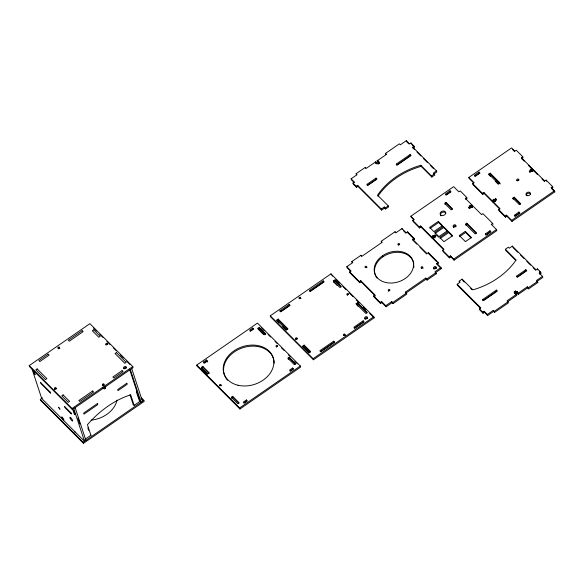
<?xml version="1.0" encoding="UTF-8"?>
<svg xmlns="http://www.w3.org/2000/svg" width="584" height="584" viewBox="0 0 584 584"><rect width="100%" height="100%" fill="white"/><g stroke="black" fill="none" stroke-linecap="round" stroke-linejoin="round"><path stroke-width="0.88" d="M29.2 365.613L89.9 323.667L132.75 366.562L133.094 367.613L72.394 409.559L29.55 366.664L29.2 365.613L72.044 408.508L72.394 409.559M105.828 344.991L107.208 344.034M356.466 174.762L356.123 173.711L365.321 167.352L366.292 168.331L375.716 161.812L376.716 163.52M385.9 154.424L385.549 153.373L399.346 143.839L400.325 144.817L406.303 140.686L409.545 143.934L410.924 142.978L414.173 146.226L414.516 147.285L413.136 148.234L414.421 149.519M354.167 182.58L351.466 179.872L351.115 178.813L357.094 174.682L356.123 173.711M378.103 162.571L377.753 161.52L378.352 161.104L379.067 161.819L378.103 162.571L377.096 160.863L386.528 154.344L385.549 153.373M379.41 162.878L378.819 163.286L378.469 162.235L379.439 163.206L378.06 164.162L377.089 163.184L376.118 163.929L375.767 162.878L376.366 162.462M54.458 389.272L55.838 388.324L56.071 389.024M356.576 187.325L356.225 186.267L357.605 185.31L357.956 186.369L356.576 187.325L353.327 184.07L352.984 183.018L354.364 182.062L351.115 178.813M141.292 397.755L143.846 400.317L144.197 401.369L83.49 443.314L40.646 400.427L40.296 399.368L42.544 397.814M413.136 148.234L412.793 147.183L414.173 146.226M376.03 178.076L366.832 184.434L367.803 185.405L377.001 179.054L376.03 178.076L376.373 179.135L367.183 185.486M396.266 164.097L410.063 154.563L411.034 155.534L397.237 165.068L396.266 164.097L396.609 165.148L410.406 155.614L410.063 154.563M72.044 408.508L132.75 366.562M105.843 386.623L105.251 387.031L105.594 388.09L104.215 389.039L103.872 387.988L103.273 388.396L103.018 387.623M384.294 206.97L384.637 208.028L381.651 210.087L381.301 209.036L384.294 206.97L385.615 208.999L388.601 206.933L388.258 205.882L377.541 195.158A66.342 50.75 -18.2 0 1 420.772 165.287L431.481 176.01L431.831 177.061L434.817 174.996L433.496 172.966L436.489 170.9L412.793 147.183M433.846 174.025L436.832 171.959L436.489 170.9M385.265 207.948L388.258 205.882M431.481 176.01L434.474 173.944M84.928 439.38L90.907 435.248M83.49 443.314L83.147 442.263L143.846 400.317M413.925 219.971L411.216 217.263L410.873 216.211L453.637 186.661L458.834 191.859L460.214 190.902L466.704 197.407L467.054 198.458L465.674 199.414M196.757 365.051L257.456 323.105L300.307 366L300.651 367.051L239.951 408.997L197.107 366.11L196.757 365.051L239.608 407.946L239.951 408.997M473.799 183.128L469.186 178.507L468.835 177.448L511.606 147.898L514.854 151.147L516.234 150.197L522.724 156.695L523.067 157.746L521.687 158.702L524.176 161.191M450.016 190.807L445.417 193.99L446.388 194.961L450.987 191.786L450.016 190.807L450.359 191.866L445.76 195.041M203.48 362.051L206.466 359.985L207.444 360.963L204.451 363.029L203.48 362.051L203.823 363.109L206.816 361.043L206.466 359.985M252.682 328.055L249.697 330.121L250.667 331.091L253.66 329.026L252.682 328.055L253.033 329.106L250.04 331.172M270.253 315.813L330.953 273.867L373.796 316.762L374.147 317.82L313.447 359.766L270.596 316.871L270.253 315.813L313.097 358.707L313.447 359.766M479.011 172.068L474.412 175.251L475.383 176.222L479.982 173.047L479.011 172.068L479.354 173.127L474.755 176.302M279.962 310.754L289.16 304.395L290.131 305.374L280.933 311.725L279.962 310.754L280.305 311.805L289.503 305.454L289.16 304.395M323.186 280.882L309.396 290.416L310.367 291.387L324.164 281.86L323.186 280.882L323.536 281.941L309.739 291.467M352.159 262.669L351.809 261.61L361.007 255.259L361.985 256.23L382.213 242.251L381.243 241.272L395.039 231.738L396.01 232.717L401.989 228.585L406.209 232.812L407.588 231.855L414.078 238.36L414.428 239.411L413.049 240.367L416.772 244.097M419.575 227.964L419.232 226.913L420.611 225.957L420.954 227.015L419.575 227.964L413.085 221.467L412.742 220.416L414.122 219.46L410.873 216.211M350.772 271.392L347.151 267.771L346.808 266.72L352.787 262.588L351.809 261.61M201.385 367.351L202.765 366.394L209.254 372.891L207.875 373.848L201.385 367.351L201.728 368.402L207.634 374.308M257.946 328.259L259.325 327.31L265.815 333.807L264.435 334.763L257.946 328.259L258.296 329.318L263.603 334.632M201.728 368.402L203.108 367.445L202.765 366.394M258.296 329.318L259.676 328.361L259.325 327.31M482.734 194.406L482.391 193.355L483.771 192.399L484.114 193.45L482.734 194.406L472.996 184.661L472.653 183.602L474.033 182.646L468.835 177.448M446.008 202.363L444.628 203.32L451.125 209.817L452.505 208.868L446.008 202.363L446.359 203.422L452.257 209.327M276.823 320.061L278.203 319.105L287.941 328.858L286.562 329.807L276.823 320.061L278.999 322.945M333.384 280.977L334.763 280.021L341.26 286.518L339.881 287.474L333.384 280.977L333.734 282.028L337.275 285.576M444.979 204.371L446.359 203.422M488.801 174.09L490.18 173.141L499.919 182.887L498.539 183.843L488.801 174.09L490.363 176.368M277.174 321.112L278.553 320.163L278.203 319.105M333.734 282.028L335.114 281.079L334.763 280.021M489.151 175.149L490.531 174.193L490.18 173.141M359.729 282.7L359.386 281.641L360.766 280.692L361.109 281.743L359.729 282.7L349.991 272.947L349.648 271.896L351.028 270.939L346.808 266.72M521.687 158.702L521.344 157.643L522.724 156.695M466.704 197.407L465.324 198.356L471.981 205.02L472.325 206.072L471.405 206.707L470.638 205.232L469.624 205.933L470.397 207.408L469.018 208.364L468.667 207.305L470.047 206.349L469.624 205.933M438.299 221.424L429.649 227.402L433.875 231.622L442.519 225.65L438.299 221.424L438.642 222.482L442.263 226.103M413.049 240.367L412.698 239.309L414.078 238.36M429.999 228.453L438.642 222.482M471.405 206.707L471.062 205.656L471.981 205.02M469.974 206.984L470.981 206.283M443.329 226.461L434.686 232.439L438.905 236.659L447.548 230.687L443.329 226.461L443.679 227.519L447.899 231.746M472.346 207.648L472.003 206.597L472.923 205.962L481.552 214.605L482.931 213.649L492.67 223.402L493.02 224.453M435.029 233.49L443.679 227.519M420.954 227.015L432.153 238.228L433.072 237.586L432.306 236.111L433.321 235.41L434.087 236.892L435.467 235.936L435.116 234.885L433.737 235.834M432.153 238.228L431.81 237.17L432.729 236.535L432.306 236.111M432.656 237.17L433.664 236.469L433.321 235.41M521.344 157.643L532.542 168.856L532.893 169.915L531.973 170.55L531.199 169.068L530.192 169.769L530.958 171.251L529.579 172.2M530.608 170.192L529.228 171.148L530.206 172.119L531.586 171.17L532.009 171.587L533.513 169.834L544.719 181.04L546.098 180.091L552.588 186.588L552.931 187.647L551.551 188.596L554.8 191.844L512.029 221.402L506.839 216.197L506.489 215.146L505.109 216.102L505.459 217.153L506.839 216.197M531.622 169.491L532.542 168.856M443.709 249.791L433.131 239.199L432.781 238.148L433.7 237.513L434.124 237.929L436.095 235.856L435.116 234.885M531.199 169.068L531.549 170.126L530.535 170.827L530.958 171.251M494.305 199.677L495.685 198.721L496.028 199.779L494.648 200.728L493.881 199.253L492.867 199.954L493.641 201.429L492.721 202.064L484.114 193.45M492.721 202.064L492.37 201.013L493.29 200.37M448.359 231.498L439.716 237.476L443.935 241.696L452.578 235.724L448.359 231.498L448.709 232.556L452.323 236.177M493.881 199.253L494.225 200.305L493.217 201.006L493.641 201.429M440.059 238.528L448.709 232.556M499.743 209.094L493.692 203.042L493.349 201.984L494.268 201.349L494.684 201.772L496.656 199.699L495.685 198.721M466.784 223.161L465.404 224.117L475.142 233.863L476.522 232.914L466.784 223.161L467.134 224.219L476.259 233.359M465.755 225.168L467.134 224.219M426.116 279.123L405.88 293.102L405.53 292.051L425.765 278.064L427.086 280.094L436.284 273.743L435.314 272.764L441.292 268.633L437.066 264.413L438.445 263.457L438.102 262.406L428.364 252.653L426.984 253.609L412.698 239.309M356.109 303.724L357.488 302.767L367.226 312.52L365.847 313.469L356.109 303.724L358.284 306.607M356.459 304.775L357.839 303.826L357.488 302.767M512.825 198.137L514.205 197.188L520.694 203.685L519.315 204.634L512.825 198.137L513.168 199.195L514.548 198.239L514.205 197.188M465.287 231.388L459.309 235.52L465.411 241.63L471.39 237.498L465.287 231.388L465.638 232.447L471.127 237.943M380.505 303.498L380.162 302.439L381.542 301.49L381.885 302.541L380.505 303.498L374.016 297L373.665 295.942L375.045 294.986L360.766 280.692M505.459 217.153L498.97 210.656L498.619 209.598L499.999 208.649L493.349 201.984M459.659 236.578L465.638 232.447M302.789 346.057L304.169 345.1L310.666 351.604L309.286 352.553L302.789 346.057L303.14 347.115L309.038 353.021M449.439 257.865L449.096 256.807L450.476 255.858L450.819 256.909L449.439 257.865L442.949 251.361L442.599 250.31L443.979 249.353L432.781 238.148M303.14 347.115L304.519 346.159L304.169 345.1M232.629 396.288L231.249 397.244L237.739 403.741L239.119 402.792L232.629 396.288L232.972 397.346L238.878 403.252M289.189 357.204L287.81 358.16L294.299 364.657L295.679 363.701L289.189 357.204L289.533 358.262L295.438 364.168M231.593 398.295L232.972 397.346M288.16 359.211L289.533 358.262M492.67 223.402L491.29 224.351L496.488 229.548L496.831 230.607L454.067 260.157L450.819 256.909M437.066 264.413L436.722 263.355L438.102 262.406M551.551 188.596L551.208 187.544L552.588 186.588M485.341 233.958L489.939 230.782L490.918 231.753L486.319 234.936L485.341 233.958L485.691 235.016L490.29 231.833L489.939 230.782M246.397 399.96L243.404 402.026L244.382 402.996L247.368 400.931L246.397 399.96L246.74 401.011L243.754 403.077M292.613 368.022L289.62 370.088L290.598 371.059L293.584 369L292.613 368.022L292.956 369.081L289.971 371.139M518.935 212.036L514.336 215.219L515.307 216.189L519.906 213.014L518.935 212.036L519.285 213.094L514.686 216.27M333.683 341.187L319.886 350.721L320.864 351.699L334.654 342.166L333.683 341.187L334.033 342.246L320.236 351.78M363.117 320.85L353.919 327.208L354.889 328.179L364.087 321.828L363.117 320.85L363.46 321.908L354.262 328.259M391.74 301.585L392.083 302.636L386.104 306.768L385.761 305.709L391.74 301.585L393.054 303.614L406.851 294.081L405.53 292.051M436.722 263.355L440.942 267.582L434.963 271.713L436.284 273.743M454.067 260.157L453.717 259.106L496.488 229.548M239.608 407.946L300.307 366M392.711 302.556L406.508 293.022M427.086 280.094L426.743 279.043L435.934 272.684M512.029 221.402L511.686 220.343L554.45 190.793L551.208 187.544M313.097 358.707L373.796 316.762M459.506 282.262L459.155 281.203L462.141 279.137L472.858 289.861A66.342 50.75 -18.2 0 0 516.081 259.997L505.372 249.273L508.365 247.207L509.336 248.178L512.321 246.112L536.017 269.837L537.397 268.881L540.645 272.129L540.996 273.188L539.616 274.137L539.266 273.086L540.645 272.129M480.544 308.381L457.484 285.299L457.141 284.247L460.126 282.182L459.155 281.203M482.596 299.614L496.393 290.08L497.364 291.051L483.567 300.585L482.596 299.614L482.939 300.665L496.736 291.131L496.393 290.08M516.621 276.101L525.819 269.742L526.797 270.721L517.599 277.072L516.621 276.101L516.971 277.152L526.169 270.801L525.819 269.742M483.048 313.228L482.705 312.17L484.085 311.221L484.428 312.272L483.048 313.228L479.8 309.973L479.457 308.921L480.836 307.965L457.141 284.247M515.562 290.993L515.913 292.044L514.533 293L514.183 291.942L515.562 290.993L516.884 293.022L517.482 292.606L517.139 291.547L516.541 291.964M514.183 291.942L515.161 292.92L514.562 293.329L515.278 294.044L515.876 293.635L516.876 295.343L507.452 301.855M518.256 294.387L517.906 293.336L527.337 286.824L527.681 287.875L518.256 294.387L517.263 292.686L517.855 292.27L517.139 291.547M493.305 310.338L493.655 311.389L487.676 315.521L487.326 314.469L493.305 310.338L494.626 312.367L508.423 302.833L507.102 300.804L516.526 294.292M539.266 273.086L542.514 276.334L536.535 280.466L537.857 282.495L528.659 288.854L527.681 287.875M517.606 293.737L518.205 293.329M494.283 311.308L508.073 301.775M528.659 288.854L528.308 287.795L537.506 281.444M512.496 149.497L514.657 151.657M528.535 165.549L532.893 169.915M537.594 174.623L533.864 170.886L533.513 169.834M541.952 178.981L544.441 181.478M531.549 170.126L531.973 170.55M490.531 174.193L500.269 183.938M514.548 198.239L520.454 204.144M495.232 181.237L498.276 184.288M494.225 200.305L494.648 200.728M483.771 192.399L492.37 201.013M506.489 215.146L511.686 220.343M472.653 183.602L482.391 193.355M498.619 209.598L505.109 216.102M539.368 271.56L540.996 273.188M412.895 145.657L410.924 142.978M470.638 205.232L471.062 205.656M472.003 206.597L472.419 207.021L469.646 208.284L468.667 207.305M513.314 247.813L517.796 252.295M520.359 254.865L524.198 258.712M526.761 261.274L530.601 265.121M533.163 267.684L535.725 270.246M408.815 143.905L406.646 141.737L406.303 140.686M416.983 152.081L420.823 155.928M423.385 158.498L427.225 162.345M430.43 165.549L433.635 168.754M515.803 260.42L505.722 250.324L505.372 249.273M537.857 282.495L536.879 281.517L542.857 277.393L542.514 276.334M420.772 165.287L421.122 166.338L431.831 177.061M527.337 286.824L528.308 287.795M517.263 292.686L517.906 293.336M515.913 292.044L516.884 293.022M377.096 160.863L377.753 161.52M375.767 162.878L376.49 163.6M436.839 235.301L438.65 237.111M433.664 236.469L434.087 236.892M420.611 225.957L431.81 237.17M450.476 255.858L453.717 259.106M412.742 220.416L419.232 226.913M442.599 250.31L449.096 256.807M463.119 280.824L464.382 282.087M470.682 288.394L471.945 289.657M493.655 311.389L494.626 312.367M384.637 208.028L385.615 208.999M414.428 239.411L407.939 232.914L407.588 231.855M436.62 261.632L428.707 253.712L428.364 252.653M484.085 311.221L487.326 314.469M403.544 230.848L405.953 233.264M419.881 247.2L426.707 254.04M357.605 185.31L381.301 209.036M484.428 312.272L487.676 315.521M357.956 186.369L381.651 210.087M479.457 308.921L482.705 312.17M352.984 183.018L356.225 186.267M425.765 278.064L426.743 279.043M392.083 302.636L393.054 303.614M381.542 301.49L385.761 305.709M361.109 281.743L375.395 296.044M381.885 302.541L386.104 306.768M349.648 271.896L359.386 281.641M373.665 295.942L380.162 302.439M332.581 276.203L330.953 273.867M335.778 279.407L339.611 283.247M342.808 286.445L346.005 289.649M349.203 292.847L353.043 296.694M356.24 299.891L359.437 303.096M363.277 306.936L365.832 309.498M369.672 313.338L374.147 317.82M335.114 281.079L341.012 286.985M357.839 303.826L366.964 312.966M278.553 320.163L287.678 329.303M304.519 346.159L310.418 352.064M282.649 326.602L286.299 330.252M261.647 328.004L264.202 330.566M268.041 334.406L270.596 336.968M275.071 341.443L276.991 343.37M281.466 347.845L284.028 350.407M288.503 354.889L290.423 356.809M294.898 361.292L297.453 363.854M259.676 328.361L265.574 334.274M206.816 361.043L207.787 362.022M203.108 367.445L209.014 373.358M93.447 327.923L96.645 331.128M99.842 334.325L103.04 337.53M106.879 341.37L110.077 344.567M113.274 347.772L116.472 350.969M120.304 354.809L123.501 358.014M126.699 361.211L129.896 364.416M141 398.171L142.277 399.449M139.138 400.274L141.087 402.223L130.334 369.526M133.159 404.405L134.137 405.376L140.116 401.252L129.597 369.249M104.624 387.112L105.594 388.09M40.296 399.368L83.147 442.263M554.45 190.793L554.8 191.844M546.098 180.091L546.441 181.142M532.593 170.47L532.944 171.521M537.397 268.881L537.747 269.939M512.321 246.112L512.672 247.171M495.276 200.648L495.626 201.706M515.876 293.635L516.219 294.686M515.161 292.92L515.504 293.971M470.047 206.349L470.397 207.408M462.141 279.137L462.491 280.196M434.715 236.812L435.058 237.863M432.729 236.535L433.072 237.586M440.942 267.582L441.292 268.633M401.989 228.585L402.339 229.643M378.352 161.104L378.702 162.162M375.716 161.812L376.067 162.87M395.039 231.738L395.383 232.797M365.321 167.352L365.664 168.411M381.243 241.272L381.586 242.331M382.513 255.777A20.111 15.381 -18.2 0 0 385.615 282.466A20.111 15.381 -18.2 0 0 413.494 263.202A20.111 15.381 -18.2 0 0 382.513 255.777L382.863 256.829M361.007 255.259L361.357 256.31M131.714 368.57L142.467 401.274M136.327 391.718L138.861 399.419M134.21 405.603L130.67 394.828A66.342 39.865 -45 0 0 87.439 424.699L90.98 435.474M129.969 394.682L133.24 404.632M87.826 427.868L88.644 430.357M75.153 407.654L85.906 440.358M77.898 417.991L79.869 423.977M73.774 408.61L84.527 441.307L63.59 420.349L62.758 417.815L61.78 416.845L62.612 419.378L41.676 398.412L32.062 369.154M74.788 431.561L75.132 432.613M34.033 371.183L35.186 374.694L34.215 373.724L33.054 370.205M377.892 196.209A66.342 50.75 -18.2 0 1 421.122 166.338M517.088 180.704A1.146 0.876 -18.2 0 1 518.826 180.164M526.323 195.428A2.3 1.759 -18.2 0 1 528.075 193.289A2.3 1.759 -18.2 0 1 530.681 194.085M453.527 227.497A1.438 1.102 -18.2 0 1 453.447 227.22M453.461 226.928A1.438 1.102 -18.2 0 1 456.17 226.38M440.964 215.919A2.876 2.197 -18.2 0 1 441.957 212.51A2.876 2.197 -18.2 0 1 445.906 213.211M413.917 265.888A20.111 15.381 -18.2 0 1 413.786 267.552M377.03 278.079A20.111 15.381 -18.2 0 1 388.389 253.952A20.111 15.381 -18.2 0 1 413.837 264.26M398.288 245.046A0.861 0.657 -18.2 0 1 399.748 244.747M365.409 267.764A0.861 0.657 -18.2 0 1 367.015 267.779M388.55 291.175A0.861 0.657 -18.2 0 1 389.74 290.525M421.502 268.275A0.861 0.657 -18.2 0 1 423.108 268.29M433.846 269.027A1.438 1.102 -18.2 0 1 436.569 268.187M295.847 339.654A0.861 0.657 -18.2 0 1 297.38 339.012M343.866 335.559A0.861 0.657 -18.2 0 1 345.429 335.406M347.224 295.197A0.861 0.657 -18.2 0 1 348.597 294.613M299.344 298.767A0.861 0.657 -18.2 0 1 300.95 298.782M364.985 319.207A1.438 1.102 -18.2 0 1 367.672 318.258M227.57 380.235A25.857 19.783 -18.2 0 1 241.696 348.137A25.857 19.783 -18.2 0 1 274.21 363.248M219.949 385.776A0.861 0.657 -18.2 0 1 221.387 385.79M276.32 347.21A0.861 0.657 -18.2 0 1 277.699 346.451M117.034 400.069A25.857 19.783 -18.2 0 1 91.067 420.151M63.868 420.049A0.861 0.657 -18.2 0 1 63.306 418.896M63.371 420.254A0.861 0.657 -18.2 0 1 63.846 419.845M54.801 389.28A0.861 0.657 -18.2 0 1 56.327 388.805M102.74 385.71A0.861 0.657 -18.2 0 1 104.273 385.06M106.237 344.815A0.861 0.657 -18.2 0 1 107.799 344.662M58.218 348.918A0.861 0.657 -18.2 0 1 59.853 348.414M123.932 368.716A1.438 1.102 -18.2 0 1 126.429 367.832M58.582 407.274L59.889 409.143L58.582 407.274M48.107 354.196L38.909 360.547L39.887 361.525L49.085 355.167L48.107 354.196M82.14 330.683L68.343 340.216L69.314 341.187L83.11 331.654L82.14 330.683M37.15 368.906L35.77 369.862L45.508 379.607L46.888 378.651L37.15 368.906M93.717 329.821L92.338 330.77L98.827 337.275L100.207 336.318L93.717 329.821M116.435 352.568L115.055 353.517L124.793 363.27L126.173 362.314L116.435 352.568M63.123 394.901L61.743 395.857L68.233 402.354L69.613 401.398L63.123 394.901M92.63 390.988L78.84 400.522L79.811 401.493L93.608 391.959L92.63 390.988M122.063 370.65L112.865 377.009L113.843 377.979L123.041 371.621L122.063 370.65M97.418 403.566L83.629 413.1L83.972 414.151L97.769 404.617L97.418 403.566M126.852 383.228L117.654 389.586L118.005 390.638L127.203 384.279L126.852 383.228M73.956 411.151L72.985 410.172L74.139 413.691L75.11 414.669L73.956 411.151M50.297 392.185L40.559 382.44L40.909 383.491L50.647 393.244L50.297 392.185M71.073 412.983L64.583 406.486L64.926 407.537L71.423 414.041L71.073 412.983M453.914 226.979A1.438 1.102 -18.2 0 0 455.9 225.599A1.438 1.102 -18.2 0 0 453.688 225.074A1.438 1.102 -18.2 0 0 453.914 226.979M517.293 180.77A1.146 0.876 -18.2 0 0 518.884 179.668A1.146 0.876 -18.2 0 0 517.11 179.244A1.146 0.876 -18.2 0 0 517.293 180.77M527.279 195.677A2.3 1.759 -18.2 0 0 530.462 193.472A2.3 1.759 -18.2 0 0 526.921 192.625A2.3 1.759 -18.2 0 0 527.279 195.677M441.738 215.459A2.876 2.197 -18.2 0 0 445.716 212.707A2.876 2.197 -18.2 0 0 441.292 211.649A2.876 2.197 -18.2 0 0 441.738 215.459M388.681 290.781A0.861 0.657 -18.2 0 0 389.878 289.956A0.861 0.657 -18.2 0 0 388.55 289.642A0.861 0.657 -18.2 0 0 388.681 290.781M365.474 267.552A0.861 0.657 -18.2 0 0 366.672 266.72A0.861 0.657 -18.2 0 0 365.343 266.406A0.861 0.657 -18.2 0 0 365.474 267.552M421.568 268.063A0.861 0.657 -18.2 0 0 422.758 267.238A0.861 0.657 -18.2 0 0 421.429 266.917A0.861 0.657 -18.2 0 0 421.568 268.063M398.354 244.827A0.861 0.657 -18.2 0 0 399.551 244.002A0.861 0.657 -18.2 0 0 398.222 243.681A0.861 0.657 -18.2 0 0 398.354 244.827M434.314 268.779A1.438 1.102 -18.2 0 0 436.306 267.406A1.438 1.102 -18.2 0 0 434.087 266.873A1.438 1.102 -18.2 0 0 434.314 268.779M295.986 339.085A0.861 0.657 -18.2 0 0 297.183 338.26A0.861 0.657 -18.2 0 0 295.854 337.946A0.861 0.657 -18.2 0 0 295.986 339.085M343.932 335.34A0.861 0.657 -18.2 0 0 345.129 334.515A0.861 0.657 -18.2 0 0 343.801 334.194A0.861 0.657 -18.2 0 0 343.932 335.34M347.356 294.803A0.861 0.657 -18.2 0 0 348.553 293.978A0.861 0.657 -18.2 0 0 347.224 293.657A0.861 0.657 -18.2 0 0 347.356 294.803M299.409 298.548A0.861 0.657 -18.2 0 0 300.607 297.723A0.861 0.657 -18.2 0 0 299.278 297.409A0.861 0.657 -18.2 0 0 299.409 298.548M365.511 318.922A1.438 1.102 -18.2 0 0 367.424 317.47A1.438 1.102 -18.2 0 0 365.161 317.046A1.438 1.102 -18.2 0 0 365.511 318.922M237.914 385.221A25.857 19.783 -18.2 0 0 273.757 360.452A25.857 19.783 -18.2 0 0 233.928 350.904A25.857 19.783 -18.2 0 0 237.914 385.221M219.898 385.725A0.861 0.657 -18.2 0 0 221.088 384.9A0.861 0.657 -18.2 0 0 219.767 384.579A0.861 0.657 -18.2 0 0 219.898 385.725M276.458 346.641A0.861 0.657 -18.2 0 0 277.656 345.816A0.861 0.657 -18.2 0 0 276.327 345.494A0.861 0.657 -18.2 0 0 276.458 346.641M54.932 388.886A0.861 0.657 -18.2 0 0 56.13 388.061A0.861 0.657 -18.2 0 0 54.801 387.739A0.861 0.657 -18.2 0 0 54.932 388.886M102.886 385.141A0.861 0.657 -18.2 0 0 104.076 384.316A0.861 0.657 -18.2 0 0 102.748 383.995A0.861 0.657 -18.2 0 0 102.886 385.141M106.303 344.604A0.861 0.657 -18.2 0 0 107.5 343.779A0.861 0.657 -18.2 0 0 106.171 343.458A0.861 0.657 -18.2 0 0 106.303 344.604M58.356 348.349A0.861 0.657 -18.2 0 0 59.553 347.524A0.861 0.657 -18.2 0 0 58.225 347.203A0.861 0.657 -18.2 0 0 58.356 348.349M124.458 368.723A1.438 1.102 -18.2 0 0 126.37 367.27A1.438 1.102 -18.2 0 0 124.107 366.84A1.438 1.102 -18.2 0 0 124.458 368.723M70.16 418.261A2.3 0.533 55.4 0 0 72.54 421.071A2.3 0.533 55.4 0 0 71.182 418.137A2.3 0.533 55.4 0 0 70.16 418.261"/></g></svg>
